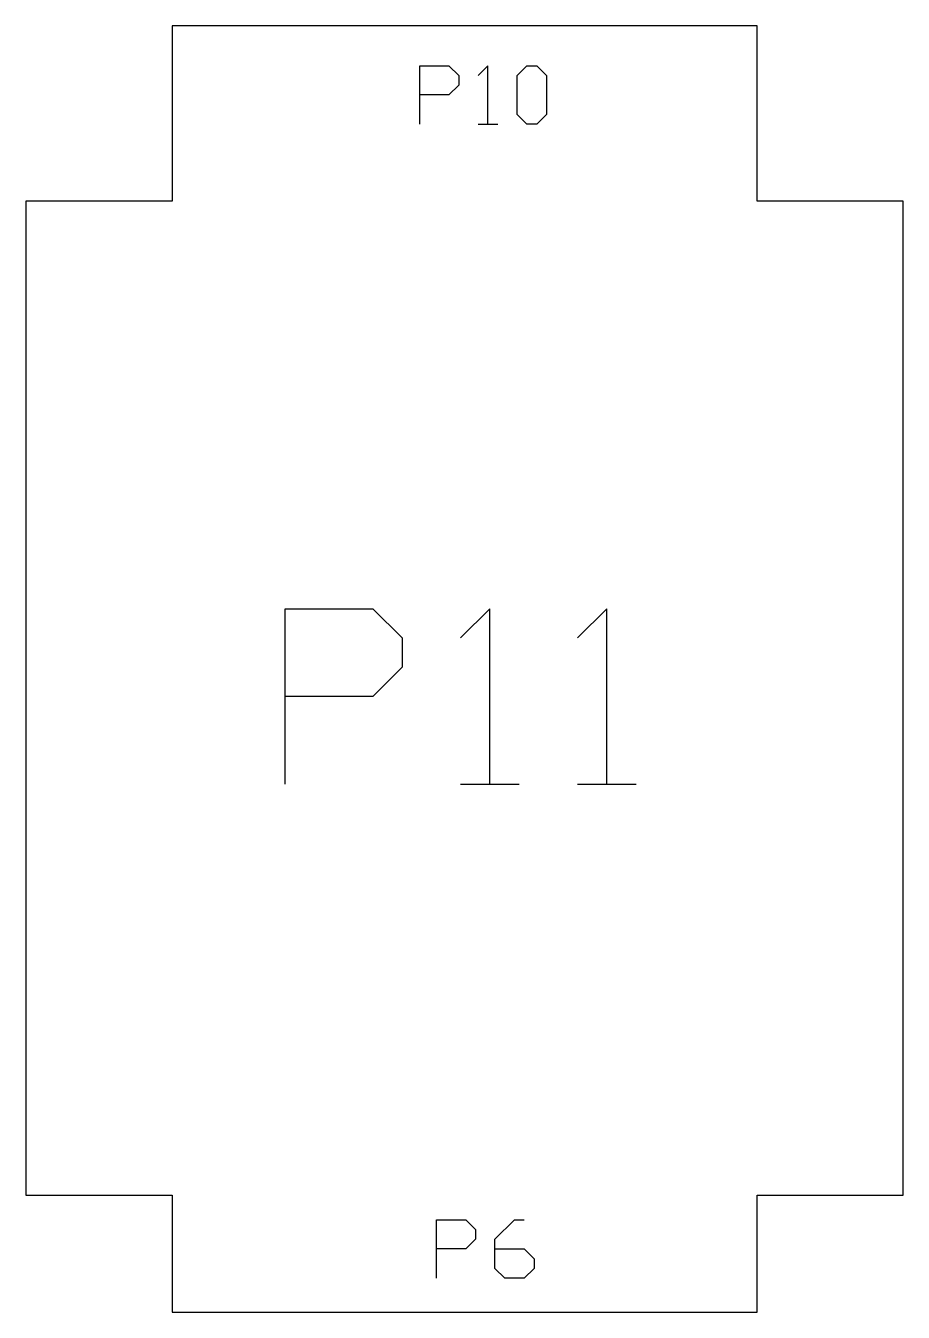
# Model space of a CAD drawing. Extents: x 9.5 to 39.5, y 7.6 to 51.6.
import ezdxf

# ---------------------------------------------------------------- set-up
doc = ezdxf.new("R2010")
doc.units = 0
doc.header["$MEASUREMENT"] = 0

msp = doc.modelspace()

# ---------------------------------------------------------------- linework, layer by layer
for p, q in [((34.542, 51.618), (14.542, 51.618)), ((14.542, 51.618), (14.542, 45.618)), ((34.542, 45.618), (34.542, 51.618)), ((14.542, 45.618), (9.542, 45.618)), ((9.542, 45.618), (9.542, 11.618)), ((39.542, 45.618), (34.542, 45.618)), ((39.542, 11.618), (39.542, 45.618)), ((9.542, 11.618), (14.542, 11.618)), ((14.542, 11.618), (14.542, 7.618)), ((34.542, 11.618), (39.542, 11.618)), ((34.542, 7.618), (34.542, 11.618)), ((14.542, 7.618), (34.542, 7.618))]:
    msp.add_line(p, q)
at = {"color": 1, "linetype": 'Continuous'}
for p, q in [((25.01, 48.252), (25.677, 48.252)), ((24.41, 25.679), (26.41, 25.679)), ((28.41, 25.679), (30.41, 25.679))]:
    msp.add_line(p, q, dxfattribs=at)
for points in [[(23.01, 48.252), (23.01, 50.252), (24.01, 50.252), (24.343, 49.919), (24.343, 49.585), (24.01, 49.252), (23.01, 49.252)], [(25.343, 48.252), (25.343, 50.252), (25.01, 49.919)], [(18.41, 25.679), (18.41, 31.679), (21.41, 31.679), (22.41, 30.679), (22.41, 29.679), (21.41, 28.679), (18.41, 28.679)], [(25.41, 25.679), (25.41, 31.679), (24.41, 30.679)], [(29.41, 25.679), (29.41, 31.679), (28.41, 30.679)], [(23.584, 8.783), (23.584, 10.783), (24.584, 10.783), (24.918, 10.45), (24.918, 10.116), (24.584, 9.783), (23.584, 9.783)], [(25.584, 9.783), (26.584, 9.783), (26.918, 9.45), (26.918, 9.116), (26.584, 8.783), (25.918, 8.783), (25.584, 9.116), (25.584, 10.116), (26.251, 10.783), (26.584, 10.783)]]:
    msp.add_lwpolyline(points, dxfattribs=at)
msp.add_lwpolyline([(26.677, 48.252), (26.343, 48.585), (26.343, 49.919), (26.677, 50.252), (27.01, 50.252), (27.343, 49.919), (27.343, 48.585), (27.01, 48.252)], close=True, dxfattribs=at)

doc.saveas('drawing.dxf')
